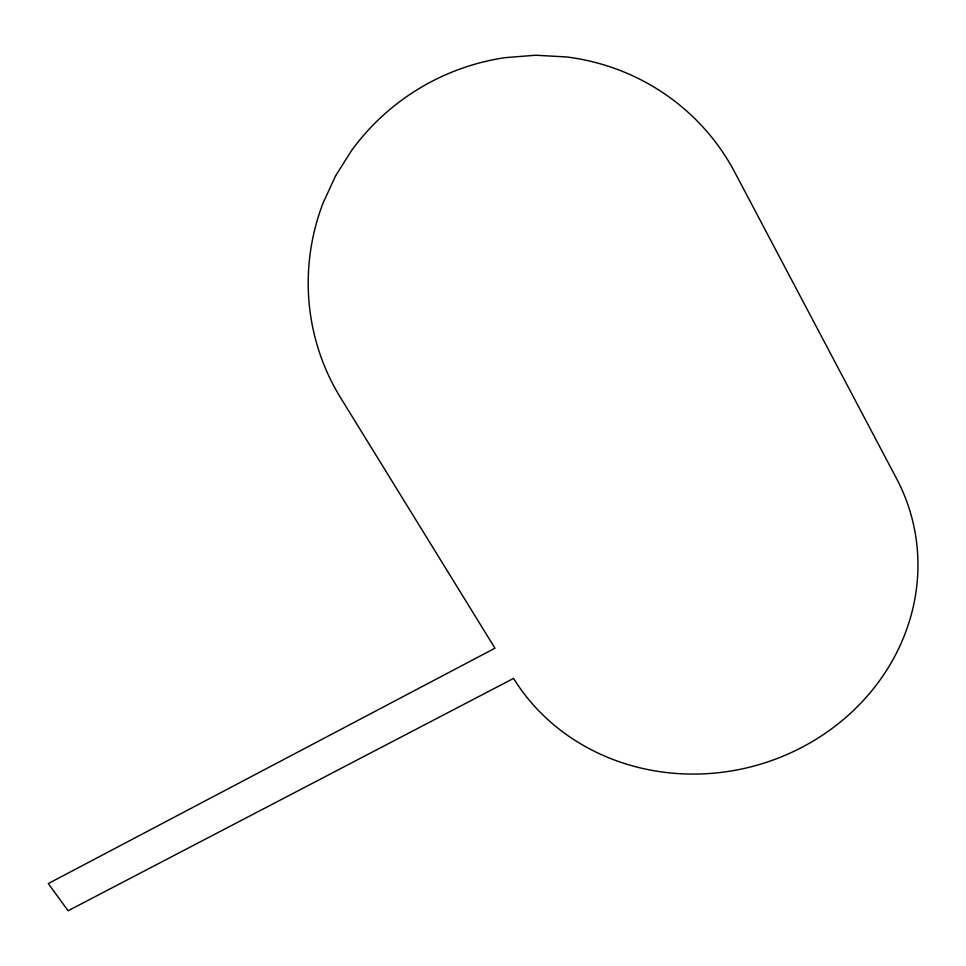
<?xml version="1.0" encoding="UTF-8"?>
<svg xmlns="http://www.w3.org/2000/svg" width="966" height="966" viewBox="0 0 966 966"><rect width="100%" height="100%" fill="white"/><g stroke="black" fill="none" stroke-linecap="round" stroke-linejoin="round"><path stroke-width="1.45" d="M335.588 175.86L323.091 202.969A227.179 222.289 -30.6 0 0 340.648 397.847L494.966 648.198L48.3 883.564L68.091 910.769L513.586 678.398A217.036 199.793 -14.8 0 0 801.647 747.479A217.036 199.793 -14.8 0 0 896.581 478.629L734.788 172.286A227.179 222.289 -30.6 0 0 566.33 56.934L535.611 55.231L504.892 57.682A227.179 222.289 -30.6 0 0 351.648 150.43L335.588 175.86"/></g></svg>
